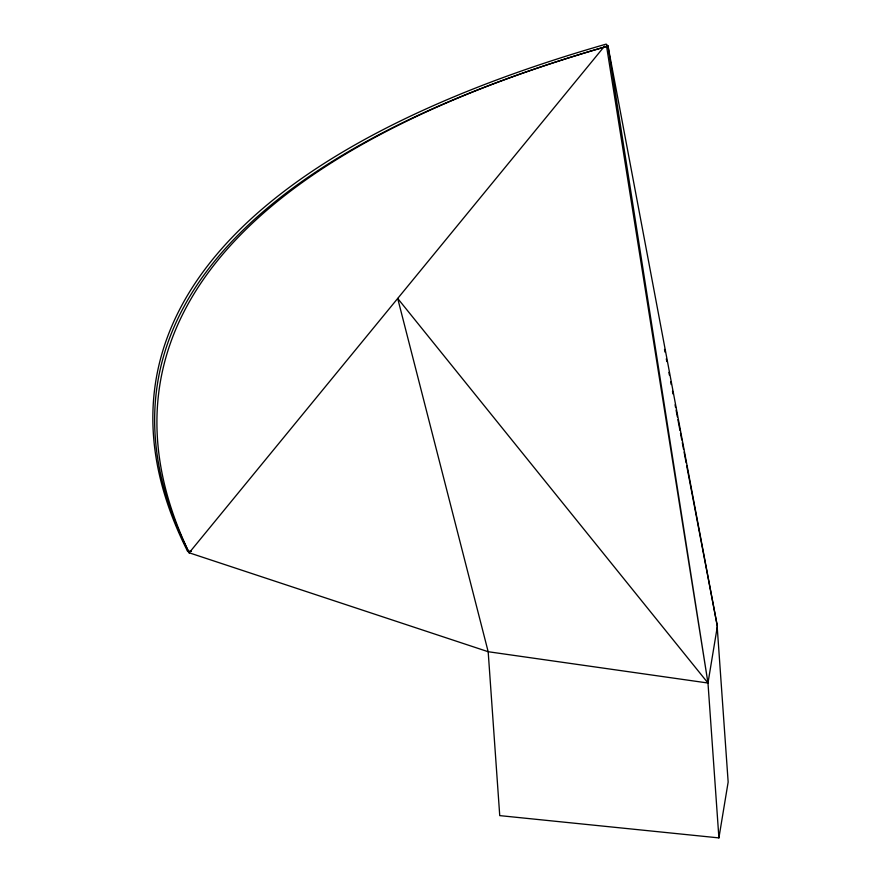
<?xml version="1.0" encoding="UTF-8"?>
<svg xmlns="http://www.w3.org/2000/svg" width="882" height="882" viewBox="0 0 882 882"><rect width="100%" height="100%" fill="white"/><g stroke="black" fill="none" stroke-linecap="round" stroke-linejoin="round"><path stroke-width="1.32" d="M717.364 626.341L707.981 683.021L718.907 837.9L499.741 815.618L488.176 651.721L397.694 298.447L707.981 683.021L488.176 651.721L189.178 552.793L187.381 550.842A2425.202 745.4 9.4 0 1 606.221 44.1L608.007 46.051L717.364 626.341L686.681 465.586M718.907 837.9L728.157 782.058L717.22 627.19M606.441 45.456L707.981 683.021L608.007 46.051A2425.202 745.4 9.4 0 0 189.178 552.793L604.479 46.228M187.381 550.842L191.471 551.426M664.499 349.404L665.017 352.105M666.307 358.864L666.814 361.565M668.887 372.369L669.394 375.07M670.684 381.829L671.202 384.53M672.492 391.277L673.01 393.989M675.072 404.794L675.59 407.495M676.108 410.196L677.387 416.954M677.905 419.656L679.967 430.46M680.485 433.161L681.775 439.92M682.293 442.621L683.583 449.368M684.101 452.069L686.163 462.885M189.178 552.793A2464.815 761.453 10 0 1 608.007 46.051"/></g></svg>
